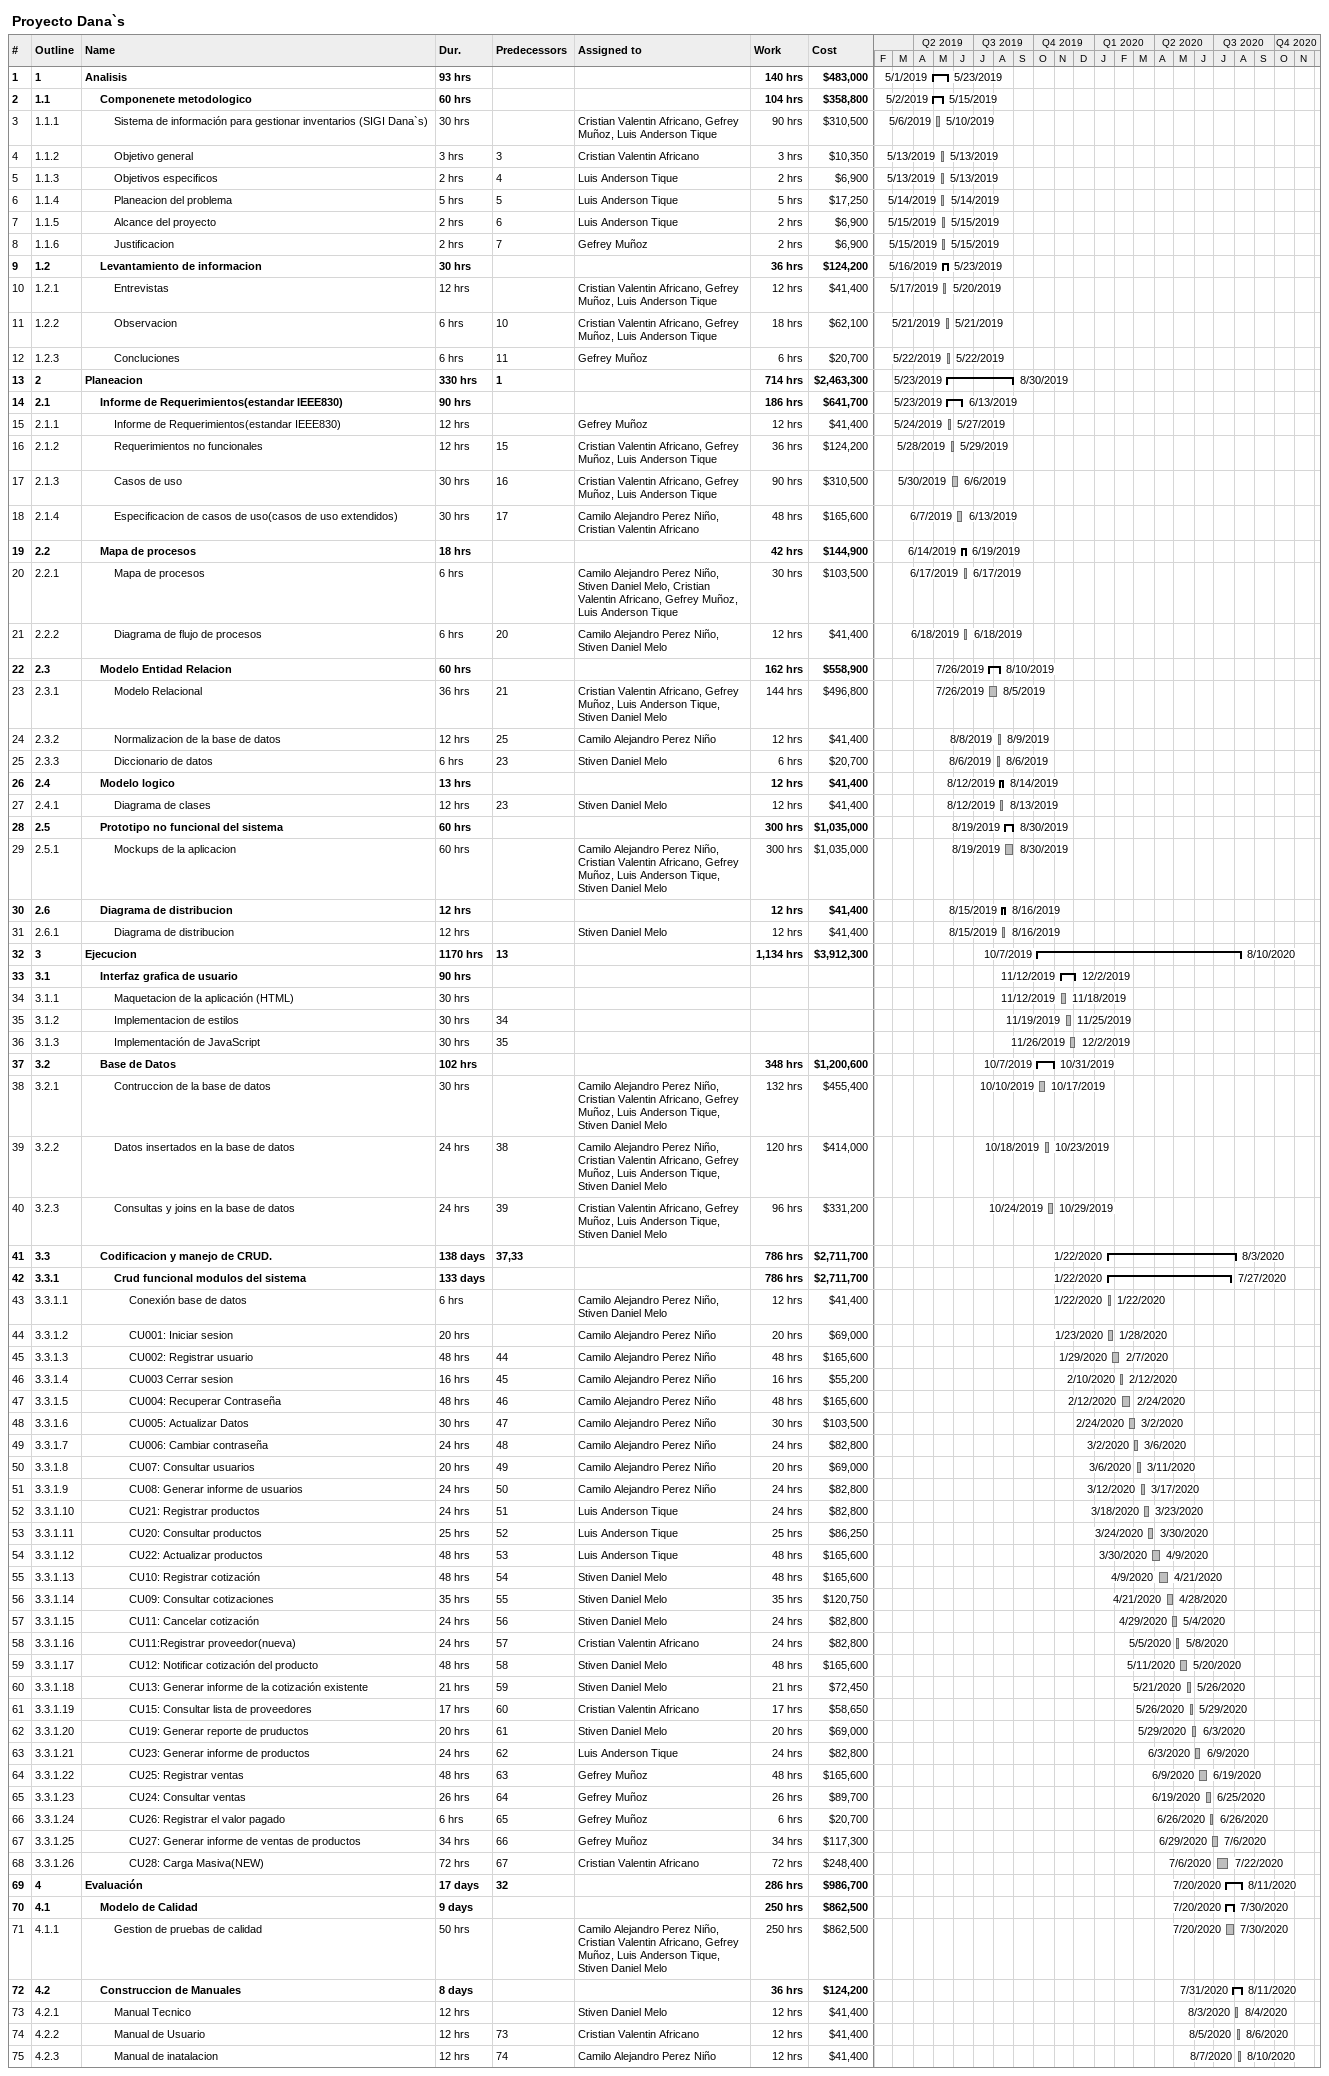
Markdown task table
Proyecto Dana`s

| ID | WBS | Task | Duration | Start | Finish | Predecessors | Resources | Work (h) | Cost ($) |
|---|---|---|---|---|---|---|---|---|---|
| 1 | 1 | **Analisis** | 93h | 2019-05-01 | 2019-05-23 |  |  | 140 | 483000 |
| 2 | 1.1 | **Componenete metodologico** | 60h | 2019-05-02 | 2019-05-15 |  |  | 104 | 358800 |
| 3 | 1.1.1 | Sistema de información para gestionar inventarios (SIGI Dana`s) | 30h | 2019-05-06 | 2019-05-10 |  | Cristian Valentin Africano, Gefrey Muñoz, Luis Anderson Tique | 90 | 310500 |
| 4 | 1.1.2 | Objetivo general | 3h | 2019-05-13 | 2019-05-13 | 3 | Cristian Valentin Africano | 3 | 10350 |
| 5 | 1.1.3 | Objetivos especificos | 2h | 2019-05-13 | 2019-05-13 | 4 | Luis Anderson Tique | 2 | 6900 |
| 6 | 1.1.4 | Planeacion del problema | 5h | 2019-05-14 | 2019-05-14 | 5 | Luis Anderson Tique | 5 | 17250 |
| 7 | 1.1.5 | Alcance del proyecto | 2h | 2019-05-15 | 2019-05-15 | 6 | Luis Anderson Tique | 2 | 6900 |
| 8 | 1.1.6 | Justificacion | 2h | 2019-05-15 | 2019-05-15 | 7 | Gefrey Muñoz | 2 | 6900 |
| 9 | 1.2 | **Levantamiento de informacion** | 30h | 2019-05-16 | 2019-05-23 |  |  | 36 | 124200 |
| 10 | 1.2.1 | Entrevistas | 12h | 2019-05-17 | 2019-05-20 |  | Cristian Valentin Africano, Gefrey Muñoz, Luis Anderson Tique | 12 | 41400 |
| 11 | 1.2.2 | Observacion | 6h | 2019-05-21 | 2019-05-21 | 10 | Cristian Valentin Africano, Gefrey Muñoz, Luis Anderson Tique | 18 | 62100 |
| 12 | 1.2.3 | Concluciones | 6h | 2019-05-22 | 2019-05-22 | 11 | Gefrey Muñoz | 6 | 20700 |
| 13 | 2 | **Planeacion** | 330h | 2019-05-23 | 2019-08-30 | 1 |  | 714 | 2463300 |
| 14 | 2.1 | **Informe de Requerimientos(estandar IEEE830)** | 90h | 2019-05-23 | 2019-06-13 |  |  | 186 | 641700 |
| 15 | 2.1.1 | Informe de Requerimientos(estandar IEEE830) | 12h | 2019-05-24 | 2019-05-27 |  | Gefrey Muñoz | 12 | 41400 |
| 16 | 2.1.2 | Requerimientos no funcionales | 12h | 2019-05-28 | 2019-05-29 | 15 | Cristian Valentin Africano, Gefrey Muñoz, Luis Anderson Tique | 36 | 124200 |
| 17 | 2.1.3 | Casos de uso | 30h | 2019-05-30 | 2019-06-06 | 16 | Cristian Valentin Africano, Gefrey Muñoz, Luis Anderson Tique | 90 | 310500 |
| 18 | 2.1.4 | Especificacion de casos de uso(casos de uso extendidos) | 30h | 2019-06-07 | 2019-06-13 | 17 | Camilo Alejandro Perez Niño, Cristian Valentin Africano | 48 | 165600 |
| 19 | 2.2 | **Mapa de procesos** | 18h | 2019-06-14 | 2019-06-19 |  |  | 42 | 144900 |
| 20 | 2.2.1 | Mapa de procesos | 6h | 2019-06-17 | 2019-06-17 |  | Camilo Alejandro Perez Niño, Stiven Daniel Melo, Cristian Valentin Africano, Gefrey Muñoz, Luis Anderson Tique | 30 | 103500 |
| 21 | 2.2.2 | Diagrama de flujo de procesos | 6h | 2019-06-18 | 2019-06-18 | 20 | Camilo Alejandro Perez Niño, Stiven Daniel Melo | 12 | 41400 |
| 22 | 2.3 | **Modelo Entidad Relacion** | 60h | 2019-07-26 | 2019-08-10 |  |  | 162 | 558900 |
| 23 | 2.3.1 | Modelo Relacional | 36h | 2019-07-26 | 2019-08-05 | 21 | Cristian Valentin Africano, Gefrey Muñoz, Luis Anderson Tique, Stiven Daniel Melo | 144 | 496800 |
| 24 | 2.3.2 | Normalizacion de la base de datos | 12h | 2019-08-08 | 2019-08-09 | 25 | Camilo Alejandro Perez Niño | 12 | 41400 |
| 25 | 2.3.3 | Diccionario de datos | 6h | 2019-08-06 | 2019-08-06 | 23 | Stiven Daniel Melo | 6 | 20700 |
| 26 | 2.4 | **Modelo logico** | 13h | 2019-08-12 | 2019-08-14 |  |  | 12 | 41400 |
| 27 | 2.4.1 | Diagrama de clases | 12h | 2019-08-12 | 2019-08-13 | 23 | Stiven Daniel Melo | 12 | 41400 |
| 28 | 2.5 | **Prototipo no funcional del sistema** | 60h | 2019-08-19 | 2019-08-30 |  |  | 300 | 1035000 |
| 29 | 2.5.1 | Mockups de la aplicacion | 60h | 2019-08-19 | 2019-08-30 |  | Camilo Alejandro Perez Niño, Cristian Valentin Africano, Gefrey Muñoz, Luis Anderson Tique, Stiven Daniel Melo | 300 | 1035000 |
| 30 | 2.6 | **Diagrama de distribucion** | 12h | 2019-08-15 | 2019-08-16 |  |  | 12 | 41400 |
| 31 | 2.6.1 | Diagrama de distribucion | 12h | 2019-08-15 | 2019-08-16 |  | Stiven Daniel Melo | 12 | 41400 |
| 32 | 3 | **Ejecucion** | 1170h | 2019-10-07 | 2020-08-10 | 13 |  | 1134 | 3912300 |
| 33 | 3.1 | **Interfaz grafica de usuario** | 90h | 2019-11-12 | 2019-12-02 |  |  |  |  |
| 34 | 3.1.1 | Maquetacion de la aplicación (HTML) | 30h | 2019-11-12 | 2019-11-18 |  |  |  |  |
| 35 | 3.1.2 | Implementacion de estilos | 30h | 2019-11-19 | 2019-11-25 | 34 |  |  |  |
| 36 | 3.1.3 | Implementación de JavaScript | 30h | 2019-11-26 | 2019-12-02 | 35 |  |  |  |
| 37 | 3.2 | **Base de Datos** | 102h | 2019-10-07 | 2019-10-31 |  |  | 348 | 1200600 |
| 38 | 3.2.1 | Contruccion de la base de datos | 30h | 2019-10-10 | 2019-10-17 |  | Camilo Alejandro Perez Niño, Cristian Valentin Africano, Gefrey Muñoz, Luis Anderson Tique, Stiven Daniel Melo | 132 | 455400 |
| 39 | 3.2.2 | Datos insertados en la base de datos | 24h | 2019-10-18 | 2019-10-23 | 38 | Camilo Alejandro Perez Niño, Cristian Valentin Africano, Gefrey Muñoz, Luis Anderson Tique, Stiven Daniel Melo | 120 | 414000 |
| 40 | 3.2.3 | Consultas y joins en la base de datos | 24h | 2019-10-24 | 2019-10-29 | 39 | Cristian Valentin Africano, Gefrey Muñoz, Luis Anderson Tique, Stiven Daniel Melo | 96 | 331200 |
| 41 | 3.3 | **Codificacion y manejo de CRUD.** | 138d | 2020-01-22 | 2020-08-03 | 37, 33 |  | 786 | 2711700 |
| 42 | 3.3.1 | **Crud funcional modulos del sistema** | 133d | 2020-01-22 | 2020-07-27 |  |  | 786 | 2711700 |
| 43 | 3.3.1.1 | Conexión base de datos | 6h | 2020-01-22 | 2020-01-22 |  | Camilo Alejandro Perez Niño, Stiven Daniel Melo | 12 | 41400 |
| 44 | 3.3.1.2 | CU001: Iniciar sesion | 20h | 2020-01-23 | 2020-01-28 |  | Camilo Alejandro Perez Niño | 20 | 69000 |
| 45 | 3.3.1.3 | CU002: Registrar usuario | 48h | 2020-01-29 | 2020-02-07 | 44 | Camilo Alejandro Perez Niño | 48 | 165600 |
| 46 | 3.3.1.4 | CU003 Cerrar sesion | 16h | 2020-02-10 | 2020-02-12 | 45 | Camilo Alejandro Perez Niño | 16 | 55200 |
| 47 | 3.3.1.5 | CU004: Recuperar Contraseña | 48h | 2020-02-12 | 2020-02-24 | 46 | Camilo Alejandro Perez Niño | 48 | 165600 |
| 48 | 3.3.1.6 | CU005: Actualizar Datos | 30h | 2020-02-24 | 2020-03-02 | 47 | Camilo Alejandro Perez Niño | 30 | 103500 |
| 49 | 3.3.1.7 | CU006: Cambiar contraseña | 24h | 2020-03-02 | 2020-03-06 | 48 | Camilo Alejandro Perez Niño | 24 | 82800 |
| 50 | 3.3.1.8 | CU07: Consultar usuarios | 20h | 2020-03-06 | 2020-03-11 | 49 | Camilo Alejandro Perez Niño | 20 | 69000 |
| 51 | 3.3.1.9 | CU08: Generar informe de usuarios | 24h | 2020-03-12 | 2020-03-17 | 50 | Camilo Alejandro Perez Niño | 24 | 82800 |
| 52 | 3.3.1.10 | CU21: Registrar productos | 24h | 2020-03-18 | 2020-03-23 | 51 | Luis Anderson Tique | 24 | 82800 |
| 53 | 3.3.1.11 | CU20: Consultar productos | 25h | 2020-03-24 | 2020-03-30 | 52 | Luis Anderson Tique | 25 | 86250 |
| 54 | 3.3.1.12 | CU22: Actualizar productos | 48h | 2020-03-30 | 2020-04-09 | 53 | Luis Anderson Tique | 48 | 165600 |
| 55 | 3.3.1.13 | CU10: Registrar cotización | 48h | 2020-04-09 | 2020-04-21 | 54 | Stiven Daniel Melo | 48 | 165600 |
| 56 | 3.3.1.14 | CU09: Consultar cotizaciones | 35h | 2020-04-21 | 2020-04-28 | 55 | Stiven Daniel Melo | 35 | 120750 |
| 57 | 3.3.1.15 | CU11: Cancelar cotización | 24h | 2020-04-29 | 2020-05-04 | 56 | Stiven Daniel Melo | 24 | 82800 |
| 58 | 3.3.1.16 | CU11:Registrar proveedor(nueva) | 24h | 2020-05-05 | 2020-05-08 | 57 | Cristian Valentin Africano | 24 | 82800 |
| 59 | 3.3.1.17 | CU12: Notificar cotización del producto | 48h | 2020-05-11 | 2020-05-20 | 58 | Stiven Daniel Melo | 48 | 165600 |
| 60 | 3.3.1.18 | CU13: Generar informe de la cotización existente | 21h | 2020-05-21 | 2020-05-26 | 59 | Stiven Daniel Melo | 21 | 72450 |
| 61 | 3.3.1.19 | CU15: Consultar lista de proveedores | 17h | 2020-05-26 | 2020-05-29 | 60 | Cristian Valentin Africano | 17 | 58650 |
| 62 | 3.3.1.20 | CU19: Generar reporte de pruductos | 20h | 2020-05-29 | 2020-06-03 | 61 | Stiven Daniel Melo | 20 | 69000 |
| 63 | 3.3.1.21 | CU23: Generar informe de productos | 24h | 2020-06-03 | 2020-06-09 | 62 | Luis Anderson Tique | 24 | 82800 |
| 64 | 3.3.1.22 | CU25: Registrar ventas | 48h | 2020-06-09 | 2020-06-19 | 63 | Gefrey Muñoz | 48 | 165600 |
| 65 | 3.3.1.23 | CU24: Consultar ventas | 26h | 2020-06-19 | 2020-06-25 | 64 | Gefrey Muñoz | 26 | 89700 |
| 66 | 3.3.1.24 | CU26: Registrar el valor pagado | 6h | 2020-06-26 | 2020-06-26 | 65 | Gefrey Muñoz | 6 | 20700 |
| 67 | 3.3.1.25 | CU27: Generar informe de ventas de productos | 34h | 2020-06-29 | 2020-07-06 | 66 | Gefrey Muñoz | 34 | 117300 |
| 68 | 3.3.1.26 | CU28: Carga Masiva(NEW) | 72h | 2020-07-06 | 2020-07-22 | 67 | Cristian Valentin Africano | 72 | 248400 |
| 69 | 4 | **Evaluación** | 17d | 2020-07-20 | 2020-08-11 | 32 |  | 286 | 986700 |
| 70 | 4.1 | **Modelo de Calidad** | 9d | 2020-07-20 | 2020-07-30 |  |  | 250 | 862500 |
| 71 | 4.1.1 | Gestion de pruebas de calidad | 50h | 2020-07-20 | 2020-07-30 |  | Camilo Alejandro Perez Niño, Cristian Valentin Africano, Gefrey Muñoz, Luis Anderson Tique, Stiven Daniel Melo | 250 | 862500 |
| 72 | 4.2 | **Construccion de Manuales** | 8d | 2020-07-31 | 2020-08-11 |  |  | 36 | 124200 |
| 73 | 4.2.1 | Manual Tecnico | 12h | 2020-08-03 | 2020-08-04 |  | Stiven Daniel Melo | 12 | 41400 |
| 74 | 4.2.2 | Manual de Usuario | 12h | 2020-08-05 | 2020-08-06 | 73 | Cristian Valentin Africano | 12 | 41400 |
| 75 | 4.2.3 | Manual de inatalacion | 12h | 2020-08-07 | 2020-08-10 | 74 | Camilo Alejandro Perez Niño | 12 | 41400 |
